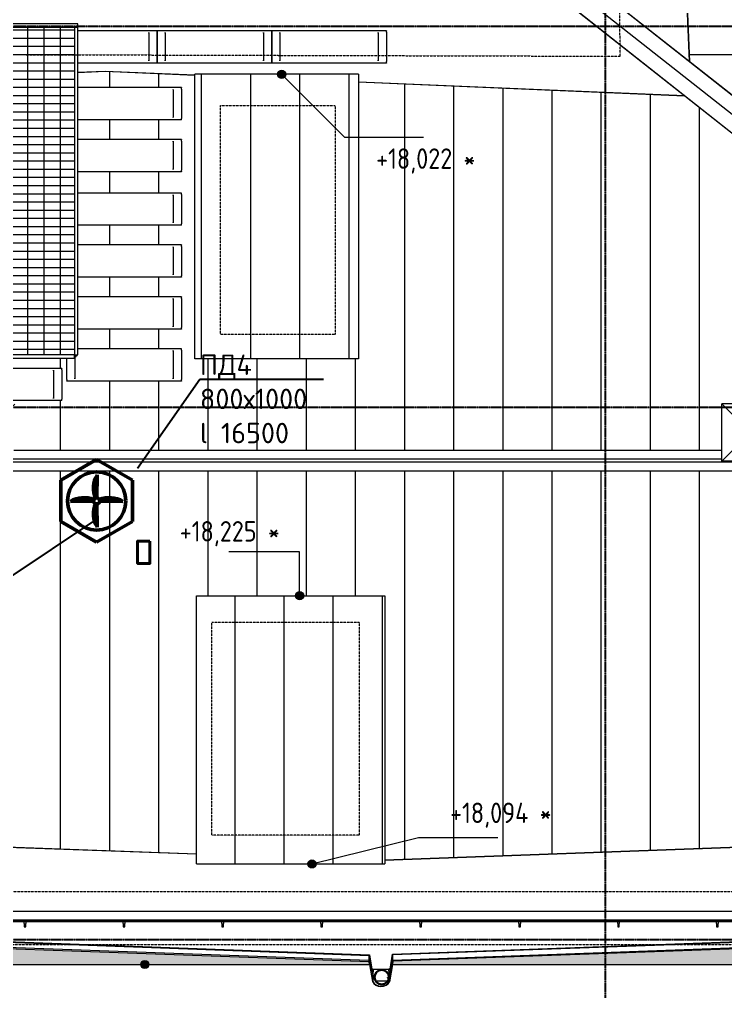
# Model space of a CAD drawing. Header units: millimetres. Extents: x -99936 to 523262, y -63190 to 327013.
# Drawn here: x 450216 to 458835, y 1153 to 13024 of the extents above; entities that cross this region are included whole.
import ezdxf
from ezdxf import colors
from ezdxf.entities.mleader import LeaderData, LeaderLine
from ezdxf.math import Vec2, Vec3

# ---------------------------------------------------------------- set-up
doc = ezdxf.new("R2010")
doc.units = ezdxf.units.MM
doc.linetypes.add('ADSK_Линия сетки', pattern=[25, 20, -2.5, 0, -2.5])
doc.linetypes.add('ADSK_Штриховая_ш3 п1_5', pattern=[4.5, 3, -1.5])
for name, color, linetype, lineweight in [('0_АР', 8, 'Continuous', 20), ('Антураж', 7, 'Continuous', 18), ('Воздуховоды', 7, 'Continuous', 18), ('Ограждение', 251, 'Continuous', 18), ('ПОДПОР', 1, 'Continuous', 50)]:
    doc.layers.add(name, color=color, linetype=linetype, lineweight=lineweight)
doc.layers.add('Обобщенные модели', color=5, linetype='Continuous', lineweight=18, true_color=0x0000ff)
doc.styles.add('GOST Common_1', font='GOST Common_0.ttf', dxfattribs={"width": 0.9, "height": 200})
doc.styles.add('ISOCPEUR', font='isocpeur.ttf', dxfattribs={"height": 250})

# ---------------------------------------------------------------- blocks, each defined once
blk = doc.blocks.new('Ограждение - 20 доп поручень 300-1864261-План кровли АР копия 1')
at = {"layer": 'Ограждение'}
for p, q in [((-60, 10), (-40, 10)), ((-60, 10), (-60, -10)), ((0, 10), (-40, 10)), ((0, -10), (0, 10)), ((-40, -10), (-60, -10)), ((-40, -10), (0, -10))]:
    blk.add_line(p, q, dxfattribs=at)
blk = doc.blocks.new('Ограждение - Ограждение-1863905-План кровли АР копия 1')
at = {"rotation": 269.9999999999994}
for p in [(31364, 1949), (32572, 1949), (33779, 1949), (34987, 1949), (36194, 1949), (37402, 1949), (38610, 1949), (39817, 1949)]:
    blk.add_blockref('Ограждение - 20 доп поручень 300-1864261-План кровли АР копия 1', p, dxfattribs=at)
blk = doc.blocks.new('Тип верхнего поручня - Верхний поручень_Внутренний_-1864227-План кровли АР копия 1')
at = {"layer": 'Ограждение'}
for p, q in [((29053, 2029), (41415, 2029)), ((41415, 2009), (29053, 2009))]:
    blk.add_line(p, q, dxfattribs=at)
blk = doc.blocks.new('Тип верхнего поручня - Верхний поручень_Внутренний_-V18-План кровли АР копия 1')
at = {"layer": 'Ограждение'}
for p, q in [((41415, 2029), (29053, 2029)), ((41415, 2009), (29053, 2009))]:
    blk.add_line(p, q, dxfattribs=at)
blk = doc.blocks.new('Водосток - Тип 1 _карниз больше 490мм_-5162063-План кровли АР копия 1')
at = {"layer": 'Обобщенные модели'}
for p, q in [((19, 335), (21, 335)), ((54, 335), (125, 335)), ((125, 335), (196, 335))]:
    blk.add_line(p, q, dxfattribs=at)
blk.add_open_spline([(21, 335), (20, 335), (19, 335), (19, 335)], degree=3, dxfattribs=at)
for points, knots in [([(27, 187), (28, 188), (29, 189), (31, 192), (32, 195), (32, 197), (32, 199), (32, 202), (32, 204), (32, 206), (32, 209), (32, 211), (31, 214), (31, 217), (31, 220), (30, 223), (30, 226), (29, 229), (29, 232), (29, 236), (28, 240), (28, 246), (27, 255), (27, 262), (28, 267)], [-0.9205754, -0.9205754, -0.9205754, -0.9205754, -0.8823529, -0.8529412, -0.8235294, -0.8088235, -0.7941176, -0.7794118, -0.7647059, -0.75, -0.7352941, -0.7205882, -0.7058824, -0.6911765, -0.6764706, -0.6617647, -0.6470588, -0.6323529, -0.6176471, -0.6029412, -0.5882353, -0.5588235, -0.5294118, -0.4705882, -0.4705882, -0.4705882, -0.4705882]), ([(222, 266), (223, 262), (223, 255), (222, 246), (222, 240), (221, 236), (221, 232), (221, 229), (220, 226), (220, 223), (219, 220), (219, 217), (219, 214), (218, 211), (218, 209), (218, 206), (218, 204), (218, 202), (218, 199), (218, 197), (218, 195), (219, 192), (221, 189), (222, 188), (223, 187)], [-0.5257216, -0.5257216, -0.5257216, -0.5257216, -0.4705882, -0.4411765, -0.4117647, -0.3970588, -0.3823529, -0.3676471, -0.3529412, -0.3382353, -0.3235294, -0.3088235, -0.2941176, -0.2794118, -0.2647059, -0.25, -0.2352941, -0.2205882, -0.2058824, -0.1911765, -0.1764706, -0.1470588, -0.1176471, -0.0795037, -0.0795037, -0.0795037, -0.0795037])]:
    blk.add_open_spline(points, degree=3, knots=knots, dxfattribs=at)
blk = doc.blocks.new('Planka_konka_K1 - Кровля - Планка конька К1-2963703-План кровли АР копия 1')
at = {"layer": 'Обобщенные модели'}
for p, q in [((9045, 125), (-20330, 125)), ((9045, 17), (-20750, 17)), ((-14985, -17), (9045, -17)), ((-6343, -125), (-14985, -125))]:
    blk.add_line(p, q, dxfattribs=at)
blk = doc.blocks.new('Ограждение - Ограждение-2968730-План кровли АР копия 1')
at = {"layer": 'Ограждение'}
for p, q in [((38230, 13497), (45518, 7742)), ((45518, 7741), (38230, 13496)), ((37824, 13355), (38088, 13146)), ((37825, 13355), (38091, 13146)), ((38133, 13342), (38155, 13324)), ((38175, 13308), (45193, 7767)), ((38114, 13126), (44900, 7767)), ((38116, 13126), (44902, 7767)), ((45518, 7741), (45459, 7666)), ((45518, 7742), (45518, 7741)), ((45151, 7570), (45294, 7457)), ((45152, 7567), (45293, 7456)), ((45381, 7568), (45294, 7457)), ((45294, 7457), (45293, 7456))]:
    blk.add_line(p, q, dxfattribs=at)
blk = doc.blocks.new('Зонт прямоугольного сечения - Стандартное-5992721-План кровли АР копия 1')
at = {"layer": 'Воздуховоды'}
for p, q in [((0, 325), (-350, 675)), ((-350, 675), (-350, -675)), ((-350, 675), (350, 675)), ((-350, 675), (350, 675)), ((-350, 675), (-350, -675)), ((350, 675), (0, 325)), ((350, -675), (350, 675)), ((350, 675), (350, -675)), ((0, 325), (0, -325)), ((-350, -675), (0, -325)), ((0, -325), (350, -675)), ((350, -675), (-350, -675)), ((350, -675), (-350, -675))]:
    blk.add_line(p, q, dxfattribs=at)
blk = doc.blocks.new('Construction_Roof-Accessories_Lindab_KO - Construction_Roof-Accessories_Lindab_KO-V50-План кровли АР копия 1')
at = {"layer": 'Обобщенные модели', "lineweight": 9}
for p, q in [((34475, 12868), (34475, 12524)), ((34476, 12861), (34476, 12868)), ((34476, 12524), (34476, 12530))]:
    blk.add_line(p, q, dxfattribs=at)
blk = doc.blocks.new('Construction_Roof-Accessories_Lindab_BR - Construction_Roof-Accessories_Lindab_BR-V51-План кровли АР копия 1')
at = {"layer": 'Обобщенные модели', "lineweight": 9}
for p, q in [((34378, 12886), (34378, 12889)), ((35778, 12889), (34378, 12889)), ((34378, 12886), (34378, 12871)), ((34378, 12870), (34378, 12871)), ((34378, 12864), (34378, 12870)), ((34378, 12528), (34378, 12864)), ((35778, 12889), (35778, 12886)), ((35778, 12871), (35778, 12886)), ((35778, 12871), (35778, 12870)), ((35778, 12870), (35778, 12864)), ((35778, 12864), (35778, 12528)), ((34378, 12520), (34378, 12528)), ((34378, 12513), (34378, 12520)), ((34378, 12513), (34378, 12498)), ((34378, 12496), (34378, 12498)), ((35778, 12496), (34378, 12496)), ((35778, 12528), (35778, 12520)), ((35778, 12520), (35778, 12513)), ((35778, 12498), (35778, 12513)), ((35778, 12498), (35778, 12496))]:
    blk.add_line(p, q, dxfattribs=at)
blk = doc.blocks.new('Construction_Roof-Accessories_Lindab_BR - Construction_Roof-Accessories_Lindab_BR-V52-План кровли АР копия 1')
at = {"layer": 'Обобщенные модели', "lineweight": 9}
for p, q in [((32978, 12886), (32978, 12889)), ((34378, 12889), (32978, 12889)), ((32978, 12886), (32978, 12871)), ((32978, 12870), (32978, 12871)), ((32978, 12864), (32978, 12870)), ((32978, 12528), (32978, 12864)), ((34378, 12889), (34378, 12886)), ((34378, 12871), (34378, 12886)), ((34378, 12871), (34378, 12870)), ((34378, 12870), (34378, 12864)), ((34378, 12864), (34378, 12528)), ((32978, 12520), (32978, 12528)), ((32978, 12513), (32978, 12520)), ((32978, 12513), (32978, 12498)), ((32978, 12496), (32978, 12498)), ((34378, 12496), (32978, 12496)), ((34378, 12528), (34378, 12520)), ((34378, 12520), (34378, 12513)), ((34378, 12498), (34378, 12513)), ((34378, 12498), (34378, 12496))]:
    blk.add_line(p, q, dxfattribs=at)
blk = doc.blocks.new('Construction_Roof-Accessories_Lindab_BR - Construction_Roof-Accessories_Lindab_BR-V53-План кровли АР копия 1')
at = {"layer": 'Обобщенные модели', "lineweight": 9}
for p, q in [((32978, 12889), (32008, 12889)), ((32978, 12889), (32978, 12886)), ((32978, 12871), (32978, 12886)), ((32978, 12871), (32978, 12870)), ((32978, 12870), (32978, 12864)), ((32978, 12864), (32978, 12528)), ((32978, 12496), (32008, 12496)), ((32978, 12528), (32978, 12520)), ((32978, 12520), (32978, 12513)), ((32978, 12498), (32978, 12513)), ((32978, 12498), (32978, 12496))]:
    blk.add_line(p, q, dxfattribs=at)
blk = doc.blocks.new('Construction_Roof-Accessories_Lindab_BR - Construction_Roof-Accessories_Lindab_BR-V54-План кровли АР копия 1')
at = {"layer": 'Обобщенные модели', "lineweight": 9}
for p, q in [((33275, 12195), (32008, 12195)), ((33275, 12195), (33275, 12193)), ((33275, 12177), (33275, 12193)), ((33275, 12177), (33275, 12177)), ((33275, 12177), (33275, 12170)), ((33275, 12170), (33275, 11834)), ((33275, 11802), (32008, 11802)), ((33275, 11834), (33275, 11827)), ((33275, 11827), (33275, 11820)), ((33275, 11804), (33275, 11820)), ((33275, 11804), (33275, 11802))]:
    blk.add_line(p, q, dxfattribs=at)
blk = doc.blocks.new('Антураж 4 - Антураж 4-5053377-План кровли АР копия 1')
at = {"layer": 'Антураж'}
for p, q in [((32008, 12382), (32345, 12395)), ((32345, 12393), (32008, 12380)), ((32345, 12395), (33439, 12349)), ((32345, 12395), (32345, 12393)), ((33439, 12347), (32345, 12393)), ((35435, 12265), (39417, 12097)), ((39420, 12094), (35435, 12263)), ((29060, 2997), (33459, 2838)), ((33459, 2836), (29060, 2995)), ((35759, 2764), (41946, 2990)), ((41945, 2988), (35759, 2762)), ((29060, 1844), (35569, 1608)), ((29060, 1835), (35564, 1599)), ((35853, 1615), (41085, 1806)), ((41077, 1795), (35857, 1606)), ((35564, 1536), (29060, 1772)), ((35856, 1542), (41309, 1740)), ((35564, 1606), (35569, 1607)), ((35564, 1606), (35564, 1532)), ((35569, 1608), (35598, 1431)), ((35569, 1533), (35569, 1607)), ((35569, 1607), (35578, 1552)), ((35824, 1431), (35853, 1615)), ((35852, 1607), (35843, 1552)), ((35852, 1607), (35852, 1533)), ((35857, 1606), (35852, 1607)), ((35856, 1542), (35856, 1576)), ((35857, 1577), (35857, 1606)), ((35569, 1533), (35564, 1532)), ((35564, 1532), (35566, 1521)), ((35611, 1282), (35569, 1533)), ((35572, 1488), (35606, 1281)), ((35598, 1431), (35824, 1431)), ((35599, 1431), (35611, 1356)), ((35810, 1278), (35852, 1533)), ((35823, 1431), (35810, 1352)), ((35850, 1488), (35815, 1277)), ((35852, 1533), (35857, 1532)), ((35856, 1537), (35856, 1542)), ((35857, 1532), (35857, 1537)), ((35857, 1532), (35857, 1527)), ((35611, 1356), (35611, 1282)), ((35810, 1352), (35810, 1278))]:
    blk.add_line(p, q, dxfattribs=at)
for centre, major_axis, start_param, end_param in [((35712, 1392), (109, 0), 3.537093, 3.947161), ((35712, 1392), (109, 0), 5.483652, 5.842157), ((35712, 1318), (114, 0), 3.531482, 5.8488), ((35712, 1318), (109, 0), 3.537093, 5.842157)]:
    blk.add_ellipse(centre, major_axis=major_axis, ratio=0.870356, start_param=start_param, end_param=end_param, dxfattribs=at)
blk = doc.blocks.new('Антураж 18 - Антураж 18-5694502-План кровли АР копия 1')
at = {"layer": 'Антураж'}
for p, q in [((37899, 20796), (37915, 20797)), ((37915, 20797), (37960, 20797)), ((37915, 20797), (38103, 15888)), ((37968, 20731), (38107, 17095)), ((39475, 12515), (39206, 19524)), ((39211, 19457), (39476, 12513)), ((38108, 17075), (38153, 15888)), ((38104, 15868), (38149, 14682)), ((38154, 15868), (38155, 15850)), ((38175, 15327), (38245, 13485)), ((38150, 14662), (38155, 14534)), ((38175, 14011), (38199, 13369)), ((38182, 13414), (38183, 13369)), ((38199, 13369), (38183, 13369)), ((38183, 13369), (38189, 13369)), ((38189, 13369), (38195, 13369)), ((38192, 13369), (38190, 13369)), ((38190, 13369), (38196, 13369)), ((38194, 13369), (38192, 13369)), ((38195, 13369), (38194, 13369)), ((38196, 13369), (38234, 13369)), ((38239, 13369), (38199, 13369))]:
    blk.add_line(p, q, dxfattribs=at)
blk = doc.blocks.new('Construction_Roof-Accessories_Lindab_BR - Construction_Roof-Accessories_Lindab_BR-V78-План кровли АР копия 1')
at = {"layer": 'Обобщенные модели', "lineweight": 9}
for p, q in [((33275, 10274), (32008, 10274)), ((33275, 10274), (33275, 10271)), ((33275, 10256), (33275, 10271)), ((33275, 10256), (33275, 10255)), ((33275, 10255), (33275, 10249)), ((33275, 10249), (33275, 9913)), ((33275, 9881), (32008, 9881)), ((33275, 9913), (33275, 9905)), ((33275, 9905), (33275, 9899)), ((33275, 9883), (33275, 9899)), ((33275, 9883), (33275, 9881))]:
    blk.add_line(p, q, dxfattribs=at)
blk = doc.blocks.new('Construction_Roof-Accessories_Lindab_BR - Construction_Roof-Accessories_Lindab_BR-V79-План кровли АР копия 1')
at = {"layer": 'Обобщенные модели', "lineweight": 9}
for p, q in [((33275, 9640), (32008, 9640)), ((33275, 9640), (33275, 9638)), ((33275, 9622), (33275, 9638)), ((33275, 9622), (33275, 9621)), ((33275, 9621), (33275, 9615)), ((33275, 9615), (33275, 9279)), ((33275, 9279), (33275, 9271)), ((33275, 9271), (33275, 9265)), ((33275, 9249), (33275, 9265)), ((33275, 9247), (32008, 9247)), ((33275, 9249), (33275, 9247))]:
    blk.add_line(p, q, dxfattribs=at)
blk = doc.blocks.new('Construction_Roof-Accessories_Lindab_KO - Construction_Roof-Accessories_Lindab_KO-V80-План кровли АР копия 1')
at = {"layer": 'Обобщенные модели', "lineweight": 9}
for p, q in [((31973, 8900), (31973, 8641)), ((31974, 8641), (31974, 8647))]:
    blk.add_line(p, q, dxfattribs=at)
blk = doc.blocks.new('Construction_Roof-Accessories_Lindab_BR - Construction_Roof-Accessories_Lindab_BR-V81-План кровли АР копия 1')
at = {"layer": 'Обобщенные модели', "lineweight": 9}
for p, q in [((33275, 9006), (32008, 9006)), ((33275, 9006), (33275, 9004)), ((33275, 8988), (33275, 9004)), ((33275, 8988), (33275, 8987)), ((33275, 8987), (33275, 8981)), ((33275, 8981), (33275, 8645)), ((31875, 8645), (31875, 8893)), ((31875, 8637), (31875, 8645)), ((31875, 8631), (31875, 8637)), ((31875, 8631), (31875, 8615)), ((31875, 8613), (31875, 8615)), ((33275, 8613), (31875, 8613)), ((33275, 8645), (33275, 8637)), ((33275, 8637), (33275, 8631)), ((33275, 8615), (33275, 8631)), ((33275, 8615), (33275, 8613))]:
    blk.add_line(p, q, dxfattribs=at)
blk = doc.blocks.new('Ограждение - Ограждение-5945901-План кровли АР копия 1')
at = {"layer": 'Ограждение'}
for p, q in [((32008, 12973), (17060, 12973)), ((32008, 12933), (32008, 12973)), ((17060, 12933), (32008, 12933)), ((31968, 12933), (31968, 8933)), ((32008, 12933), (31968, 12933)), ((32008, 8933), (32008, 12933)), ((31968, 8933), (17020, 8933)), ((31968, 8933), (32008, 8933)), ((31968, 8893), (31968, 8933)), ((31976, 8925), (31968, 8925)), ((31976, 8933), (31976, 8925)), ((31976, 8925), (32001, 8925)), ((31976, 8900), (31976, 8925)), ((32001, 8925), (32001, 8933)), ((17020, 8893), (31968, 8893)), ((31968, 8900), (31976, 8900))]:
    blk.add_line(p, q, dxfattribs=at)
blk = doc.blocks.new('Подпор осевой')
at = {"layer": 'ПОДПОР'}
for p, q in [((298631, 554), (299068, 807)), ((299068, 807), (299505, 554)), ((299074, 621), (299069, 339)), ((298631, 49), (298631, 554)), ((299505, 554), (299505, 49)), ((298749, 296), (299031, 301)), ((299074, -17), (299069, 265)), ((299387, 296), (299105, 301)), ((299068, -203), (298631, 49)), ((299505, 49), (299068, -203))]:
    blk.add_line(p, q, dxfattribs=at)
for radius in [355, 37.1]:
    blk.add_circle((299068, 302), radius, dxfattribs=at)
for centre, start, end in [((299347, 456), 149.003, 202.3457), ((298913, 23), 67.6543, 120.997), ((299347, 147), 157.6543, 210.997), ((299223, 23), 59.003, 112.3457)]:
    blk.add_arc(centre, 319, start, end, dxfattribs=at)

msp = doc.modelspace()

# ---------------------------------------------------------------- hatches: boundary and pattern name
at = {"layer": '0_АР'}
h = msp.add_hatch(color=256, dxfattribs=at)
h.paths.add_polyline_path([(460156.048, -526.128), (468569.459, -526.128), (468569.459, 470.859), (468481.418, 469.805), (468421.752, -474.784), (464071.312, -327.231), (460060.687, -462.432), (459998.422, -81.349), (459998.422, -526.128), (460149.25, -526.128)])
h.paths.add_polyline_path([(426848.189, -393.115), (426996.717, -393.115), (426995.842, -30.517), (426892.038, -280.991), (422574.472, -150.963), (418243.998, -302.79), (418181.719, 255.107), (418181.719, -393.115), (426834.404, -393.115)])
h.paths.add_polyline_path([(459998.422, 173.655), (460016.496, 178.563), (460106.837, 1715.554), (454775.129, 1522.727), (454768.656, 1484.019), (459998.422, 1484.019), (459998.422, 177.833)])
h.paths.add_polyline_path([(426996.717, 307.99), (426996.717, 1484.019), (431808.509, 1484.019), (431801.174, 1522.758), (426923.778, 1697.711), (426980.914, 312.038)])
h.paths.add_polyline_path([(418181.719, 498.461), (418449.786, 8044.464), (412395.486, 7833.234), (412388.989, 7794.377), (418181.719, 7794.377), (418181.719, 521.171)])
h.paths.add_polyline_path([(468569.459, 793.267), (468569.459, 7855.209), (474810.503, 7855.209), (474810.503, 8466.545), (474799.648, 8463.302), (474605.606, 7995.593), (468269.121, 8216.835), (468537.29, 799.29), (468551.342, 798.371), (468568.644, 793.496)])
h.paths.add_polyline_path([(444717.771, 1484.019), (454490.356, 1484.019), (454484.993, 1516.09), (447978.583, 1752.243), (447978.583, 1629.215), (438298.583, 1629.215), (438298.583, 1739.906), (432093.277, 1522.693), (432086.81, 1484.019), (444709.903, 1484.019)])
h.paths.add_polyline_path([(411793.26, 7794.377), (412110.688, 7794.377), (412105.58, 7824.926), (411796.08, 7895.033), (411970.992, 14167.216), (411736.117, 20164.305), (411690.795, 20175.916), (411690.795, 7794.377)])
h.paths.add_polyline_path([(474810.503, 8769.439), (474810.503, 16800.541), (474780.018, 16792.485), (474631.533, 12780.54), (474779.774, 8777.421), (474783.205, 8776.529)])
h.paths.add_polyline_path([(443273.93, 13315.94), (451515.613, 13634.753), (451524.958, 13673.918), (435026.374, 13673.918), (435036.378, 13633.972), (443273.9, 13315.942)])
h.paths.add_polyline_path([(429583.47, 13405.175), (434743.535, 13605.559), (434759.846, 13673.918), (430023.583, 13673.918), (430023.583, 21008.312), (429427.122, 21007.798), (429447.713, 20921.19), (429842.141, 20793.786), (429585.958, 13476.255)])
h.paths.add_polyline_path([(457100.321, 13409.872), (456816.083, 20843), (457389.976, 21005.252), (457399.649, 21047.105), (456625.269, 21047.105), (456625.269, 13673.918), (451796.602, 13673.918), (451806.282, 13633.349), (457093.451, 13410.162)])
h.paths.add_polyline_path([(474810.503, 17103.436), (474810.503, 32792.083), (474779.895, 32784.001), (474490.926, 24945.222), (474779.777, 17111.416), (474783.205, 17110.526)])
h.paths.add_polyline_path([(411690.795, 20470.394), (411735.74, 20481.908), (411958.454, 26169.966), (411735.987, 31850.241), (411690.795, 31861.818), (411690.795, 20474.46)])
h.paths.add_polyline_path([(464256.639, 20578.857), (463978.908, 27851.092), (463950.437, 27858.488), (463950.437, 21047.105), (457667.517, 21047.105), (457677.332, 21004.632), (464062.166, 20591.443)])
h.paths.add_polyline_path([(422311.501, 20701.207), (429147.245, 20951.717), (429160.161, 21008.312), (422655.84, 21008.312), (422655.84, 28188.447), (422612.394, 28177.317), (422318.663, 20879.162)])
h.paths.add_polyline_path([(463950.437, 28147.689), (463979.112, 28155.137), (464268.312, 35727.695), (464206.707, 37340.787), (463950.437, 37340.787), (463950.437, 28154.433)])
h.paths.add_polyline_path([(422655.84, 28465.231), (422655.84, 42943.283), (422621.022, 42934.364), (422337.867, 35703.511), (422621.004, 28474.156), (422655.355, 28465.356)])
h.paths.add_polyline_path([(411690.795, 32156.296), (411726.381, 32165.412), (411915.149, 37559.495), (411726.553, 42947.712), (411690.795, 42956.872), (411690.795, 32160.362)])
h.paths.add_polyline_path([(474810.503, 33094.978), (474810.503, 43242.685), (474778.616, 43234.402), (474593.967, 38155.311), (474779.777, 33102.958), (474783.205, 33102.068)])
h.paths.add_polyline_path([(464178.064, 38090.787), (463985.863, 43123.483), (463950.437, 43132.685), (463950.437, 38090.787), (464171.279, 38090.787)])
h.paths.add_polyline_path([(422655.84, 43220.068), (422655.84, 43712.396), (411690.795, 43712.396), (411690.795, 43251.35), (411726.898, 43260.599), (411851.013, 43604.774), (417072.423, 43417.467), (422496.578, 43611.919), (422620.729, 43229.062), (422655.504, 43220.154)])
h.paths.add_polyline_path([(463950.437, 43421.886), (464022.861, 43440.697), (464125.568, 43776.855), (469381.545, 43594.919), (474632.611, 43776.746), (474754.158, 43546.521), (474810.503, 43531.886), (474810.503, 43894.592), (463950.437, 43894.592), (463950.437, 43435.823)])
h = msp.add_hatch(dxfattribs=at)
h.set_pattern_fill('FP_23', color=256, style=0, pattern_type=2)
h.set_pattern_definition([(0, (423367.07, -4.2), (0, 600), [])])
h.paths.add_polyline_path([(464466.144, 7675.769), (464515.544, 7714.779), (464515.544, 12745.647), (464394.821, 12900.107), (464515.544, 12994.462), (464515.544, 13227.047), (458129.363, 19452.444), (458394.875, 12509.039), (464437.007, 7737.713), (464422.843, 7719.777), (464437.007, 7705.382)])
h.paths.add_polyline_path([(464527.792, 7724.45), (464530.029, 7726.217), (464530.029, 12787.226), (464527.792, 12766.965), (464527.792, 7762.391)])
h.paths.add_polyline_path([(464527.792, 13004.035), (464530.029, 13005.783), (464530.029, 13023.466), (464668.428, 13113.954), (464682.208, 13123.307), (464682.734, 13123.307), (464725.22, 13151.086), (464599.33, 13273.807), (464535.133, 13207.952), (464527.792, 13215.108), (464527.792, 13012.489)])
h = msp.add_hatch(dxfattribs=at)
h.set_pattern_fill('FP_22', color=256, style=0, pattern_type=2)
h.set_pattern_definition([(270, (418918.6, 2563.4), (600, 4e-14), [])])
h.paths.add_polyline_path([(422900.507, 7649.75), (423337.22, 8078.289), (422885.515, 7700.269), (422885.515, 7661.029), (422894.79, 7654.051)])
h.paths.add_polyline_path([(463635.905, 7762.391), (463818.609, 7762.391), (458338.13, 12090.193), (454353.542, 12258.394), (454353.542, 8880.787), (452357.634, 8881.348), (452357.634, 12342.646), (451263.336, 12388.84), (450926.641, 12375.854), (450926.641, 12190.986), (452193.931, 12190.986), (452193.931, 11798.155), (450926.641, 11798.155), (450926.641, 11557.087), (452193.931, 11557.087), (452193.931, 11164.257), (450926.641, 11164.257), (450926.641, 10903.54), (452193.931, 10903.54), (452193.931, 10510.71), (450926.641, 10510.71), (450926.641, 10269.642), (452193.931, 10269.642), (452193.931, 9876.812), (450926.641, 9876.812), (450926.641, 9635.744), (452193.931, 9635.744), (452193.931, 9242.913), (450926.641, 9242.913), (450926.641, 9001.846), (452193.931, 9001.846), (452193.931, 8609.015), (450793.931, 8609.015), (450793.931, 8888.787), (435938.557, 8889.469), (435938.557, 12363.908), (435318.722, 12387.839), (433432.315, 12317.525), (433432.315, 12305.152), (433468.583, 12305.152), (433468.583, 9185.152), (433432.315, 9185.152), (433432.315, 8880.787), (431632.315, 8881.348), (431632.315, 9185.152), (431582.626, 9185.152), (431582.626, 12248.579), (428465.176, 12131.762), (423244.102, 7762.391), (433359.441, 7762.391), (433359.441, 8348.724), (434759.441, 8348.724), (434759.441, 7762.391), (438533.148, 7762.391), (438533.148, 8371.229), (440033.87, 8370.787), (440033.87, 7762.391), (446527.868, 7762.391), (446527.868, 8368.94), (442332.934, 8368.94), (442332.934, 8374.267), (440932.934, 8374.267), (440932.934, 8767.098), (442332.934, 8767.098), (442332.934, 8761.77), (450732.934, 8761.77), (450732.934, 8368.94), (448033.148, 8368.94), (448033.148, 7762.391), (448579.503, 7762.391), (448579.503, 8328.724), (450159.099, 8328.724), (450159.099, 7762.391), (458788.667, 7762.391), (458788.667, 8328.724), (460148.307, 8328.724), (460148.307, 7762.391), (463317.22, 7762.391)])
h.paths.add_polyline_path([(440028.317, 8374.267), (438112.934, 8374.267), (438112.934, 8767.098), (440912.934, 8767.098), (440912.934, 8374.267), (440044.604, 8374.267)])
h.paths.add_polyline_path([(437978.834, 8374.267), (436709.043, 8374.267), (436709.043, 8767.098), (438109.043, 8767.098), (438109.043, 8374.267), (438008.743, 8374.267)])
h.paths.add_polyline_path([(436533.366, 8374.267), (435289.043, 8374.267), (435289.043, 8767.098), (436689.043, 8767.098), (436689.043, 8374.267), (436588.743, 8374.267)])
h.paths.add_polyline_path([(435087.897, 9034.247), (434137.5, 9034.247), (434137.5, 9427.077), (435537.5, 9427.077), (435537.5, 9034.247), (435437.2, 9034.247)])
h.paths.add_polyline_path([(434137.5, 9595.699), (434137.5, 9988.53), (435537.5, 9988.53), (435537.5, 9595.699), (434237.2, 9595.699)])
h.paths.add_polyline_path([(434726.53, 10143.025), (434137.5, 10143.025), (434137.5, 10535.855), (435537.5, 10535.855), (435537.5, 10143.025), (435087.897, 10143.025)])
h.paths.add_polyline_path([(434726.53, 10776.923), (434137.5, 10776.923), (434137.5, 11169.753), (435537.5, 11169.753), (435537.5, 10776.923), (435087.897, 10776.923)])
h.paths.add_polyline_path([(435383.443, 11350.584), (434083.743, 11350.584), (434083.743, 11743.414), (435483.743, 11743.414), (435483.743, 11350.584), (435449.264, 11350.584)])
h.paths.add_polyline_path([(434183.443, 11878.747), (434083.743, 11878.747), (434083.743, 12271.577), (435483.743, 12271.577), (435483.743, 11878.747), (434251.043, 11878.747)])
h.paths.add_polyline_path([(443273.928, 13233.946), (451515.613, 13551.805), (451515.613, 13553.262), (451511.541, 13554.059), (451511.541, 13617.689), (451515.383, 13633.791), (451509.369, 13633.559), (451510.093, 13617.689), (451509.582, 13554.529), (443273.9, 13236.903), (435046.355, 13554.548), (435046.355, 13633.587), (435041.119, 13633.559), (435044.906, 13617.689), (435044.906, 13554.059), (435040.525, 13553.102), (435040.834, 13551.805), (443273.9, 13233.947)])
h.paths.add_polyline_path([(443278.186, 13315.776), (443278.171, 13316.104), (443278.171, 13315.777)])
h.paths.add_polyline_path([(456752.14, 13342.611), (456748.237, 13345.693), (451811.578, 13554.084), (451811.578, 13633.125), (451806.343, 13633.092), (451810.018, 13617.689), (451810.018, 13554.059), (451805.637, 13553.102), (451806.282, 13551.39), (456709.639, 13344.405)])
h.paths.add_polyline_path([(430286.799, 13353.446), (434742.802, 13519.539), (434744.467, 13526.528), (430385.856, 13357.292)])
h.paths.add_polyline_path([(434744.981, 13528.669), (434750.833, 13553.197), (434746.43, 13554.059), (434746.43, 13617.689), (434744.332, 13603.892), (434744.981, 13590.178), (434744.981, 13551.805)])
at = {"layer": '0_АР', "lineweight": 9}
h = msp.add_hatch(dxfattribs=at)
h.set_pattern_fill('FP_51', color=256, style=0, pattern_type=2)
h.set_pattern_definition([(0, (418918.58, -4.21), (0, 100), []), (90, (418918.58, -4.21), (-200, 1e-14), [])])
h.paths.add_polyline_path([(450886.641, 8928.787), (450886.641, 12928.787), (435978.557, 12928.787), (435978.557, 8928.787), (450807.369, 8928.787)])
h.paths.add_polyline_path([(450894.141, 8921.287), (450894.141, 8928.787), (450886.641, 8928.106), (450886.641, 8921.287)])
h.paths.add_polyline_path([(450901.465, 8907.977), (450906.641, 8907.977), (450906.632, 8921.287), (450894.141, 8920.861), (450894.141, 8907.977), (450900.391, 8907.977)])
at = {"layer": '0_АР'}
h = msp.add_hatch(dxfattribs=at)
h.set_pattern_fill('FP_38', color=256, style=0, pattern_type=2)
h.set_pattern_definition([(270, (439839.8, -47.5), (600, 4e-14), [])])
h.paths.add_polyline_path([(452357.634, 8880.787), (454353.542, 8881.348), (454353.542, 12354.051), (452357.634, 12354.051), (452357.634, 8881.348)])
h = msp.add_hatch(color=256, dxfattribs=at)
edge = h.paths.add_edge_path()
edge.add_arc((453416.63, 12354.051), 50, 0, 360)
at = {"layer": '0_АР', "lineweight": 9}
h = msp.add_hatch(dxfattribs=at)
h.set_pattern_fill('FP_50', color=256, style=0, pattern_type=2)
h.set_pattern_definition([(45, (418918.58, -4.21), (-141.4214, 141.4214), []), (135, (418918.58, -4.21), (-141.4214, -141.4214), [])])
h.paths.add_polyline_path([(446527.868, 7762.391), (446587.633, 7762.391), (446587.633, 8103.31), (448033.148, 8103.31), (448033.148, 8368.94), (446527.868, 8368.94), (446527.868, 7860.257)])
h.paths.add_polyline_path([(460139.903, 7762.391), (460148.307, 7762.391), (460148.307, 8328.724), (460139.903, 8328.724), (460139.903, 7860.257)])
h.paths.add_polyline_path([(458789.903, 8103.31), (458789.903, 8328.724), (458788.667, 8328.724), (458788.667, 8103.31)])
h.paths.add_polyline_path([(450147.451, 8103.31), (450159.099, 8103.31), (450159.099, 8328.724), (448579.503, 8328.724), (448579.503, 8103.31), (448597.451, 8103.31), (448597.451, 8304.578), (450147.451, 8304.578), (450147.451, 8115.53)])
h.paths.add_polyline_path([(439424.303, 8103.31), (440033.87, 8103.31), (440033.87, 8371.229), (438533.148, 8370.802), (438533.87, 8103.31), (439062.936, 8103.31)])
at = {"layer": '0_АР'}
h = msp.add_hatch(dxfattribs=at)
h.set_pattern_fill('FP_20', color=256, style=0, pattern_type=2)
h.set_pattern_definition([(90, (418918.6, 157.27), (-600, 4e-14), [])])
h.paths.add_polyline_path([(432093.277, 1522.693), (432094.318, 1522.73), (432093.283, 1522.73)])
h.paths.add_polyline_path([(432080.127, 1548.134), (432089.197, 1602.374), (432094.145, 1601.76), (438298.583, 1819.308), (438298.583, 2239.215), (438284.701, 2254.932), (438296.288, 1821.33), (432089.141, 1604.053), (432086.81, 1589.592)])
h.paths.add_polyline_path([(431815.192, 1548.134), (431805.512, 1604.097), (430037.461, 1665.06), (431806.175, 1602.058)])
h.paths.add_polyline_path([(454497.038, 1548.134), (454488.068, 1603.784), (447978.826, 1840.039), (447978.826, 2005.276), (447971.835, 2005.276), (447971.835, 1729.215), (447978.583, 1729.215), (447978.826, 1831.271), (454483.02, 1595.199), (454483.02, 1601.748), (454488.068, 1601.778), (454490.356, 1588.098)])
h.paths.add_polyline_path([(454761.973, 1548.134), (454772.016, 1602.251), (454782.409, 1602.027), (459995.632, 1790.569), (460003.644, 1801.593), (454772.016, 1610.436), (454770.716, 1602.374)])
h.paths.add_polyline_path([(442301.081, 1629.215), (442928.064, 1629.215), (442928.064, 1689.484), (442273.483, 1691.225), (442264.862, 1694.262), (442249.197, 1705.474), (442243.091, 1712.512), (442238.334, 1721.635), (442236.38, 1729.215), (442135.338, 1729.215), (442135.338, 1629.215), (442297.853, 1629.215)])
h.paths.add_polyline_path([(444226.662, 1629.215), (444328.078, 1629.215), (444328.078, 1729.215), (444240.308, 1729.215), (444234.048, 1714.452), (444221.183, 1700.107), (444212.448, 1694.676), (444203.905, 1691.738), (444185.912, 1689.475), (444078.957, 1689.37), (443660.807, 1689.346), (443660.807, 1629.215), (444223.005, 1629.215)])
h.paths.add_polyline_path([(443865.157, 1689.346), (443865.133, 1689.347), (443903.986, 1689.347)])
h.paths.add_polyline_path([(447978.826, 2025.276), (447978.826, 2247.13), (447971.835, 2239.215), (447971.835, 2025.276)])
h.paths.add_polyline_path([(447696.149, 2239.215), (445376.821, 4286.44), (447433.383, 2239.215)])
h.paths.add_polyline_path([(438837.035, 2239.215), (440892.307, 4286.44), (438574.269, 2239.215), (438701.569, 2239.215)])
h.paths.add_polyline_path([(438279.087, 2463.993), (443135.209, 6752.784), (447978.826, 2475.038), (447978.826, 2993.156), (452378.046, 2833.485), (452378.046, 5987.242), (454678.046, 5987.242), (454678.046, 2760.131), (460864.685, 2986.183), (464147.184, 7502.923), (464135.339, 7512.277), (434759.441, 7512.277), (434759.441, 7198.724), (433359.441, 7198.724), (433359.441, 7512.277), (423122.137, 7512.277), (426183.459, 2954.308), (431532.315, 2766.733), (431532.315, 5987.242), (433832.315, 5987.242), (433832.315, 2818.124), (438265.411, 2973.302), (438278.133, 2499.531)])
h.paths.add_polyline_path([(464373.369, 7502.923), (464380.167, 7512.277), (464360.501, 7512.277)])
h.paths.add_polyline_path([(464471.46, 7675.769), (464494.102, 7675.769), (464505.365, 7684.52), (464515.544, 7698.524), (464515.544, 7714.779), (464466.144, 7675.769)])
h.paths.add_polyline_path([(464527.792, 7724.45), (464531.172, 7724.45), (464530.029, 7726.217)])
h = msp.add_hatch(dxfattribs=at)
h.set_pattern_fill('FP_30', color=256, style=0, pattern_type=2)
h.set_pattern_definition([(90, (500847, 9428.1), (-600, 4e-14), [])])
h.paths.add_polyline_path([(452378.046, 2712.242), (454678.046, 2712.242), (454678.046, 5987.242), (452378.046, 5987.242), (452378.046, 2754.804)])
h = msp.add_hatch(color=256, dxfattribs=at)
edge = h.paths.add_edge_path()
edge.add_arc((453636.064, 5987.242), 50, 0, 360)
h = msp.add_hatch(color=256, dxfattribs=at)
edge = h.paths.add_edge_path()
edge.add_arc((453786.856, 2712.242), 50, 0, 360)
h = msp.add_hatch(color=256, dxfattribs=at)
edge = h.paths.add_edge_path()
edge.add_arc((451746.381, 1484.019), 50, 0, 360)

# ---------------------------------------------------------------- linework, layer by layer
at = {"linetype": 'ADSK_Линия сетки'}
for p, q in [((457368.148, -3728.718), (457368.148, 22201.492)), ((405120.6, 12940.787), (474923.436, 12940.787)), ((405120.6, 8290.787), (474923.436, 8290.787)), ((405120.6, 1790.787), (469151.3, 1790.787))]:
    msp.add_line(p, q, dxfattribs=at)
at = {"layer": '0_АР', "linetype": 'ADSK_Штриховая_ш3 п1_5'}
for p, q in [((457549.962, 12574.426), (457461.928, 20047.105)), ((429061.579, 12649.536), (457549.962, 12574.426)), ((452671.605, 11974.741), (454071.605, 11974.741)), ((452671.605, 9174.741), (452671.605, 11974.741)), ((454071.605, 11974.741), (454071.605, 9174.741)), ((454071.605, 9174.741), (452671.605, 9174.741)), ((452564.278, 5661.998), (454364.278, 5661.998)), ((452564.278, 3061.998), (452564.278, 5661.998)), ((454364.278, 5661.998), (454364.278, 3061.998)), ((454364.278, 3061.998), (452564.278, 3061.998)), ((460823.486, 2369.215), (425989.18, 2369.215)), ((426749.18, 1729.215), (460165.224, 1729.215))]:
    msp.add_line(p, q, dxfattribs=at)
at = {"layer": '0_АР'}
for p, q in [((454353.542, 12354.051), (452357.634, 12354.051)), ((452357.634, 8880.787), (452357.634, 12354.051)), ((454353.542, 12354.051), (454353.542, 8880.787)), ((450894.141, 8907.977), (450906.641, 8907.977)), ((450906.641, 8907.977), (450906.641, 8921.287)), ((454353.542, 8880.787), (452357.634, 8880.787)), ((458788.667, 7762.391), (458788.667, 8328.724)), ((458788.667, 8328.724), (458789.903, 8328.724)), ((458788.667, 8103.31), (458789.903, 8103.31)), ((452378.046, 2712.242), (452378.046, 5987.242)), ((452378.046, 5987.242), (454678.046, 5987.242)), ((454678.046, 5987.242), (454678.046, 2712.242)), ((452378.046, 2712.242), (454678.046, 2712.242)), ((426346.717, 2134.019), (460648.422, 2134.019)), ((454484.993, 1516.09), (447978.583, 1752.243)), ((460106.837, 1715.554), (454775.129, 1522.727)), ((432086.81, 1484.019), (454490.356, 1484.019)), ((454490.356, 1484.019), (454484.993, 1516.09)), ((454775.129, 1522.727), (454768.656, 1484.019)), ((454768.656, 1484.019), (459998.422, 1484.019))]:
    msp.add_line(p, q, dxfattribs=at)
at = {"layer": '0_АР', "lineweight": 20}
for p, q in [((453416.63, 12354.051), (454182.664, 11588.017)), ((454182.664, 11588.017), (455147.975, 11588.017)), ((453636.064, 6521.639), (452773.844, 6521.639)), ((453636.064, 5987.242), (453636.064, 6521.639)), ((453786.856, 2712.242), (455087.046, 3036.497)), ((455087.046, 3036.497), (456054.082, 3036.497))]:
    msp.add_line(p, q, dxfattribs=at)
at = {"layer": '0_АР', "lineweight": 40, "ltscale": 10}
msp.add_lwpolyline([(451809.083, 6655.049), (451658.719, 6655.049), (451658.719, 6381.75), (451809.083, 6381.75)], close=True, dxfattribs=at)
at = {"layer": '0_АР'}
for centre in [(453416.63, 12354.051), (453636.064, 5987.242), (453786.856, 2712.242), (451746.381, 1484.019)]:
    msp.add_circle(centre, 50, dxfattribs=at)
at = {"layer": '0_АР', "lineweight": 30}
msp.add_circle((454638.422, 1328.721), 88, dxfattribs=at)

# ---------------------------------------------------------------- block references
at = {"layer": '0_АР'}
for name, p in [('Ограждение - Ограждение-1863905-План кровли АР копия 1', (418918.583, -4.213)), ('Тип верхнего поручня - Верхний поручень_Внутренний_-1864227-План кровли АР копия 1', (418918.583, -4.213)), ('Тип верхнего поручня - Верхний поручень_Внутренний_-V18-План кровли АР копия 1', (418918.583, -4.213)), ('Антураж 4 - Антураж 4-5053377-План кровли АР копия 1', (418918.583, -4.213)), ('Антураж 18 - Антураж 18-5694502-План кровли АР копия 1', (418918.583, -4.213)), ('Ограждение - Ограждение-2968730-План кровли АР копия 1', (418918.583, -4.213)), ('Ограждение - Ограждение-5945901-План кровли АР копия 1', (418918.583, -4.213)), ('Construction_Roof-Accessories_Lindab_BR - Construction_Roof-Accessories_Lindab_BR-V53-План кровли АР копия 1', (418918.583, -4.213)), ('Construction_Roof-Accessories_Lindab_KO - Construction_Roof-Accessories_Lindab_KO-V50-План кровли АР копия 1', (417318.583, -4.213)), ('Construction_Roof-Accessories_Lindab_BR - Construction_Roof-Accessories_Lindab_BR-V52-План кровли АР копия 1', (418918.583, -4.213)), ('Construction_Roof-Accessories_Lindab_KO - Construction_Roof-Accessories_Lindab_KO-V50-План кровли АР копия 1', (417518.583, -4.213)), ('Construction_Roof-Accessories_Lindab_KO - Construction_Roof-Accessories_Lindab_KO-V50-План кровли АР копия 1', (418718.583, -4.213)), ('Construction_Roof-Accessories_Lindab_BR - Construction_Roof-Accessories_Lindab_BR-V51-План кровли АР копия 1', (418918.583, -4.213)), ('Construction_Roof-Accessories_Lindab_KO - Construction_Roof-Accessories_Lindab_KO-V50-План кровли АР копия 1', (418918.583, -4.213)), ('Construction_Roof-Accessories_Lindab_KO - Construction_Roof-Accessories_Lindab_KO-V50-План кровли АР копия 1', (420118.583, -4.213)), ('Construction_Roof-Accessories_Lindab_BR - Construction_Roof-Accessories_Lindab_BR-V54-План кровли АР копия 1', (418918.583, -4.213)), ('Construction_Roof-Accessories_Lindab_KO - Construction_Roof-Accessories_Lindab_KO-V50-План кровли АР копия 1', (417616.262, -697.755)), ('Construction_Roof-Accessories_Lindab_BR - Construction_Roof-Accessories_Lindab_BR-V54-План кровли АР копия 1', (418918.583, -638.111)), ('Construction_Roof-Accessories_Lindab_KO - Construction_Roof-Accessories_Lindab_KO-V50-План кровли АР копия 1', (417616.262, -1331.653)), ('Construction_Roof-Accessories_Lindab_BR - Construction_Roof-Accessories_Lindab_BR-V54-План кровли АР копия 1', (418918.583, -1291.658)), ('Construction_Roof-Accessories_Lindab_KO - Construction_Roof-Accessories_Lindab_KO-V50-План кровли АР копия 1', (417616.262, -1985.2)), ('Construction_Roof-Accessories_Lindab_BR - Construction_Roof-Accessories_Lindab_BR-V78-План кровли АР копия 1', (418918.583, -4.213)), ('Construction_Roof-Accessories_Lindab_KO - Construction_Roof-Accessories_Lindab_KO-V50-План кровли АР копия 1', (417616.262, -2619.098)), ('Construction_Roof-Accessories_Lindab_BR - Construction_Roof-Accessories_Lindab_BR-V79-План кровли АР копия 1', (418918.583, -4.213)), ('Construction_Roof-Accessories_Lindab_KO - Construction_Roof-Accessories_Lindab_KO-V50-План кровли АР копия 1', (417616.262, -3252.997)), ('Construction_Roof-Accessories_Lindab_BR - Construction_Roof-Accessories_Lindab_BR-V81-План кровли АР копия 1', (418918.583, -4.213)), ('Construction_Roof-Accessories_Lindab_KO - Construction_Roof-Accessories_Lindab_KO-V50-План кровли АР копия 1', (417616.262, -3886.895)), ('Construction_Roof-Accessories_Lindab_KO - Construction_Roof-Accessories_Lindab_KO-V80-План кровли АР копия 1', (418918.583, -4.213)), ('Construction_Roof-Accessories_Lindab_BR - Construction_Roof-Accessories_Lindab_BR-V51-План кровли АР копия 1', (414955.265, -4126.97)), ('Construction_Roof-Accessories_Lindab_KO - Construction_Roof-Accessories_Lindab_KO-V50-План кровли АР копия 1', (416155.265, -4126.97))]:
    msp.add_blockref(name, p, dxfattribs=at)
for name, p, rotation in [('Зонт прямоугольного сечения - Стандартное-5992721-План кровли АР копия 1', (459464.903, 7979.224), 270.0000000000001), ('Planka_konka_K1 - Кровля - Планка конька К1-2963703-План кровли АР копия 1', (443804.926, 7637.334), 180), ('Водосток - Тип 1 _карниз больше 490мм_-5162063-План кровли АР копия 1', (454755.009, 1614.019), 180)]:
    msp.add_blockref(name, p, dxfattribs=dict(at, rotation=rotation))
at = {"layer": 'ПОДПОР'}
msp.add_blockref('Подпор осевой', (152090.443, 6842.397), dxfattribs=at)

# ---------------------------------------------------------------- texts
at = {"layer": '0_АР', "lineweight": 20, "char_height": 250, "attachment_point": 1, "line_spacing_factor": 1.022761, "style": 'GOST Common_1'}
for s, insert, width in [('+18,022 *', (454570.334, 11449.515), 1442.16184), ('+18,225 *', (452172.943, 6898.346), 1442.16184), ('+18,094 *', (455473.074, 3460.987), 1469.31552)]:
    msp.add_mtext(s, dxfattribs=dict(at, insert=insert, width=width))

# ---------------------------------------------------------------- leaders
at = {"ltscale": 10}
ml = msp.add_multileader_mtext('Standard', dxfattribs=at)
ml.set_content('ПД4\\P800х1000\\Pl 16500', color=256, style='ISOCPEUR')
ml.set_leader_properties()
ml.build(insert=Vec2(0, 0))
ml.multileader.update_dxf_attribs({"text_left_attachment_type": 6, "text_right_attachment_type": 6, "dogleg_length": 0.36, "arrow_head_size": 0.18})
ctx = ml.context
ctx.base_point, ctx.char_height, ctx.arrow_head_size, ctx.landing_gap_size, ctx.plane_origin = Vec3(452418.539, 8632.1), 250, 0.18, 0.09, Vec3(450972.677, 6877.305)
ctx.left_attachment, ctx.right_attachment = 6, 6
notes = []
notes.append((ctx, [(1, (1, 1, 0), (452418.179, 8632.1), (1, 0), 0.36, [(0, [(451658.501, 7544.025)], 0, [])])]))
ctx.mtext.insert, ctx.mtext.flow_direction = Vec3(452418.629, 8932.1), 5
ml = msp.add_multileader_mtext('Standard', dxfattribs=at)
ml.set_content('{\\fGOST Common|b0|i0|c204|p34;\\C0;VOP 63-7,5x30 }\\Pl 16500', color=256, style='ISOCPEUR')
ml.set_leader_properties()
ml.build(insert=Vec2(0, 0))
ml.multileader.update_dxf_attribs({"text_left_attachment_type": 6, "text_right_attachment_type": 6, "dogleg_length": 0.36, "arrow_head_size": 0.18})
ctx = ml.context
ctx.base_point, ctx.char_height, ctx.arrow_head_size, ctx.landing_gap_size, ctx.plane_origin = Vec3(447963.654, 6221.137), 250, 0.18, 0.09, Vec3(450422.493, 6222.938)
ctx.left_attachment, ctx.right_attachment, ctx.text_align_type = 6, 6, 2
notes.append((ctx, [(0, (1, 1, 0), (450112.3, 6221.137), (-1, 0), 0.36, [(0, [(451108.317, 6889.658)], 0, [])])]))
ctx.mtext.insert, ctx.mtext.alignment, ctx.mtext.flow_direction = Vec3(450111.85, 6521.137), 3, 5
for ctx, leaders in notes:
    for number, flags, end, landing, length, lines in leaders:
        leader = LeaderData()
        leader.index, (leader.has_last_leader_line, leader.has_dogleg_vector, leader.attachment_direction) = number, flags
        leader.last_leader_point, leader.dogleg_vector, leader.dogleg_length = Vec3(end), Vec3(landing), length
        for number, points, colour, breaks in lines:
            line = LeaderLine()
            line.index, line.vertices, line.color, line.breaks = number, Vec3.list(points), colors.encode_raw_color(colour), breaks
            leader.lines.append(line)
        ctx.leaders.append(leader)

doc.saveas('drawing.dxf')
